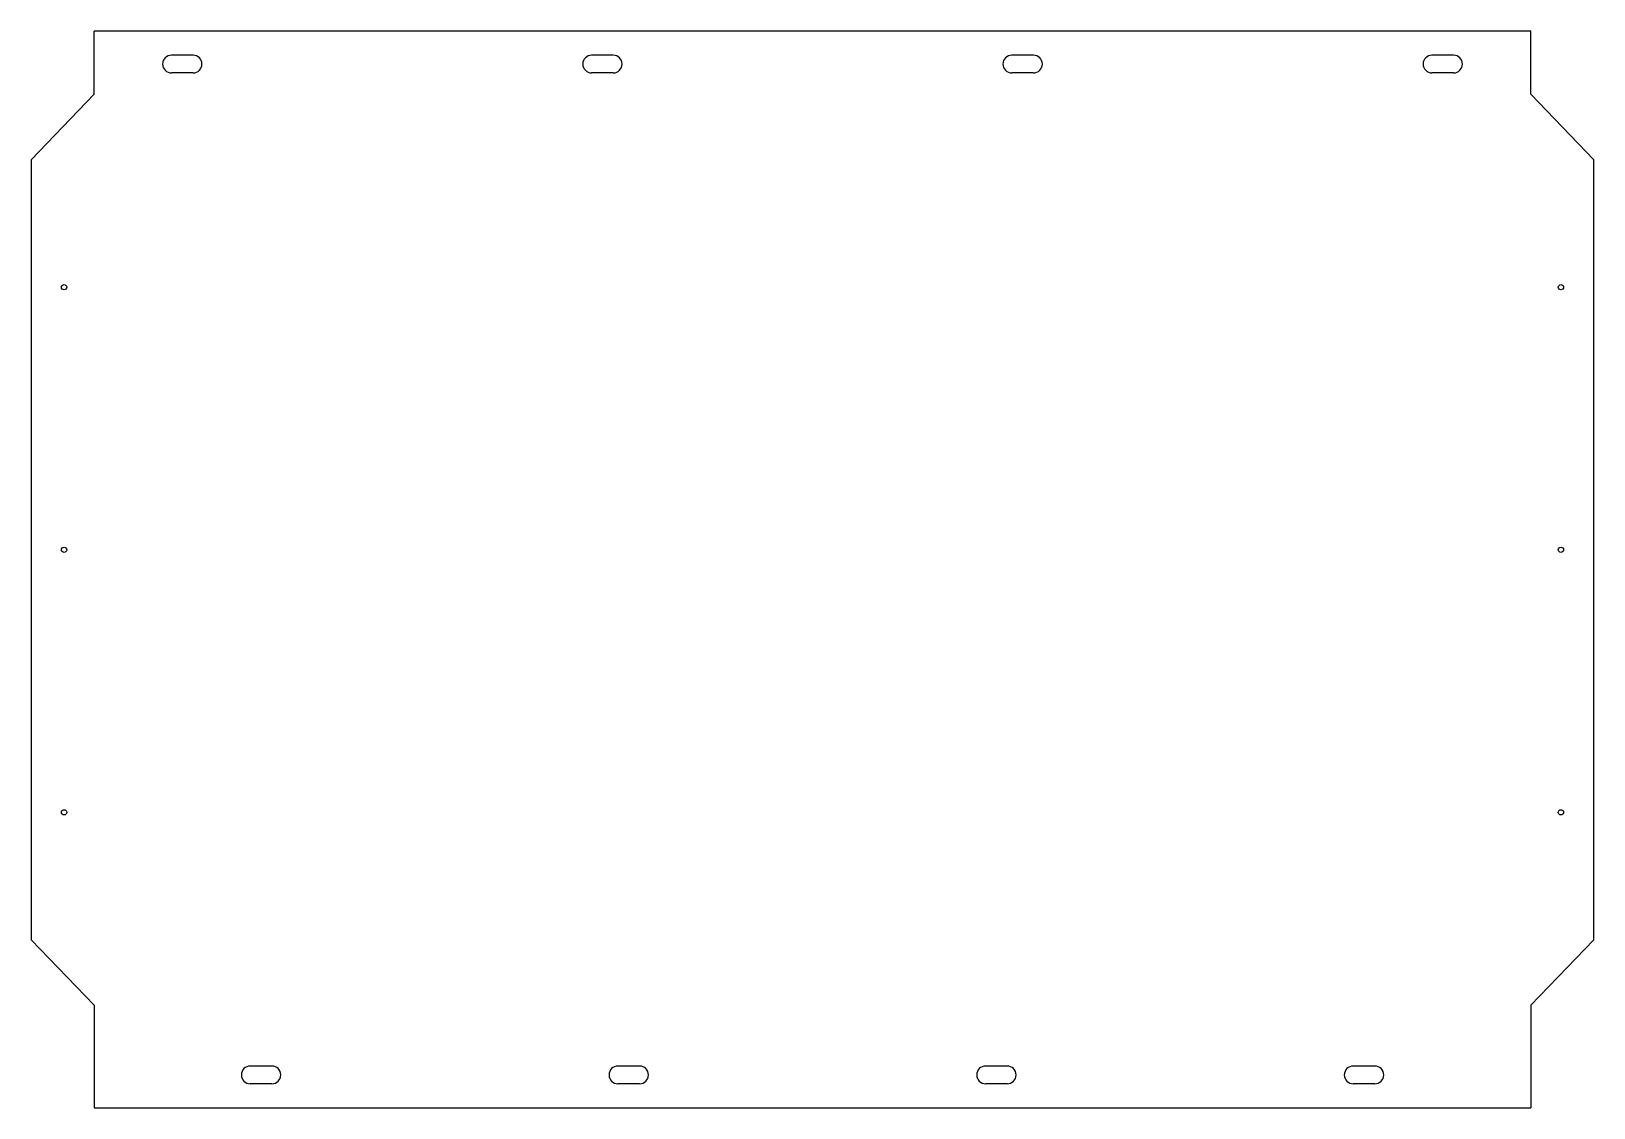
# Model space of a CAD drawing. Header units: inches. Extents: x -1783 to -593, y -755 to 65.
import ezdxf

# ---------------------------------------------------------------- set-up
doc = ezdxf.new("R2010")
doc.units = ezdxf.units.IN
doc.header["$MEASUREMENT"] = 0

msp = doc.modelspace()

# ---------------------------------------------------------------- linework, layer by layer
for p, q in [((-1735.4, 17.1), (-1735.4, 65.1)), ((-641.4, 17.1), (-641.4, 65.1)), ((-1660.1, 46.8), (-1676.6, 46.8)), ((-1340.1, 46.8), (-1356.6, 46.8)), ((-1020.1, 46.8), (-1036.6, 46.8)), ((-700.1, 46.8), (-716.6, 46.8)), ((-1660.1, 33.3), (-1676.6, 33.3)), ((-1340.1, 33.3), (-1356.6, 33.3)), ((-1020.1, 33.3), (-1036.6, 33.3)), ((-700.1, 33.3), (-716.6, 33.3)), ((-1735.4, 17.1), (-1783.4, -32.9)), ((-641.4, 17.1), (-593.4, -32.9)), ((-1735.4, -676.9), (-1783.4, -626.9)), ((-641.4, -676.9), (-593.4, -626.9)), ((-1735.4, -676.9), (-1735.4, -754.9)), ((-641.4, -676.9), (-641.4, -754.9)), ((-1600.1, -723.2), (-1616.6, -723.2)), ((-1320.1, -723.2), (-1336.6, -723.2)), ((-1040.1, -723.2), (-1056.6, -723.2)), ((-760.1, -723.2), (-776.6, -723.2)), ((-1600.1, -736.7), (-1616.6, -736.7)), ((-1320.1, -736.7), (-1336.6, -736.7)), ((-1040.1, -736.7), (-1056.6, -736.7)), ((-760.1, -736.7), (-776.6, -736.7))]:
    msp.add_line(p, q)
for points in [[(-641.4, 65.1), (-1735.4, 65.1)], [(-1783.4, -32.9), (-1783.4, -626.9)], [(-593.4, -626.9), (-593.4, -32.9)], [(-1735.4, -754.9), (-641.4, -754.9)]]:
    msp.add_lwpolyline(points)
for centre in [(-1758.4, -129.9), (-618.4, -129.9), (-1758.4, -329.9), (-618.4, -329.9), (-1758.4, -529.9), (-618.4, -529.9)]:
    msp.add_circle(centre, 2)
for centre, start, end in [((-1676.6, 40.1), 90, 270), ((-1660.1, 40.1), 270, 90), ((-1356.6, 40.1), 90, 270), ((-1340.1, 40.1), 270, 90), ((-1036.6, 40.1), 90, 270), ((-1020.1, 40.1), 270, 90), ((-716.6, 40.1), 90, 270), ((-700.1, 40.1), 270, 90), ((-1616.6, -729.9), 90, 270), ((-1600.1, -729.9), 270, 90), ((-1336.6, -729.9), 90, 270), ((-1320.1, -729.9), 270, 90), ((-1056.6, -729.9), 90, 270), ((-1040.1, -729.9), 270, 90), ((-776.6, -729.9), 90, 270), ((-760.1, -729.9), 270, 90)]:
    msp.add_arc(centre, 6.75, start, end)

doc.saveas('drawing.dxf')
